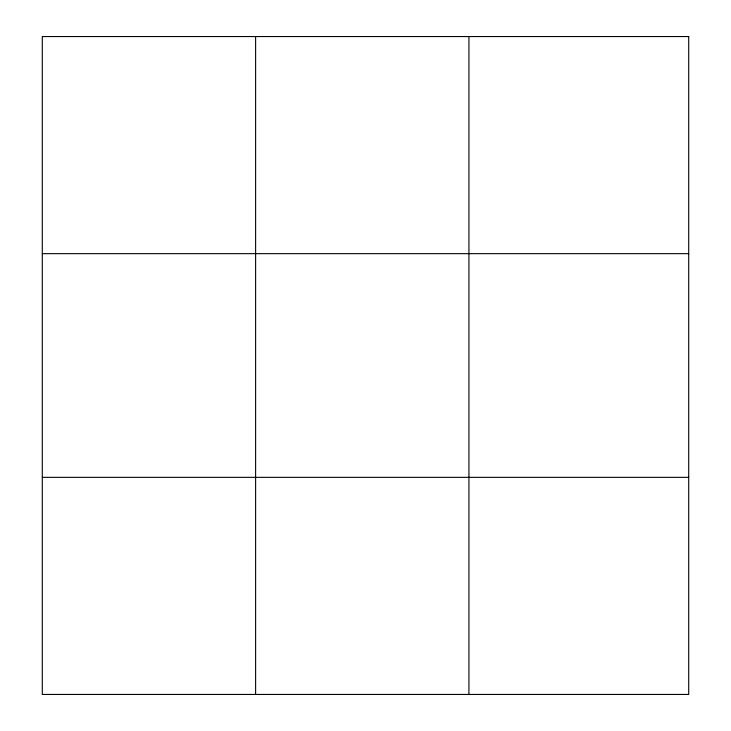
<?xml version="1.0" encoding="UTF-8"?>
<svg xmlns="http://www.w3.org/2000/svg" width="731" height="731" viewBox="0 0 731 731"><rect width="100%" height="100%" fill="white"/><g stroke="black" fill="none" stroke-linecap="round" stroke-linejoin="round"><path stroke-width="1.1" d="M255.612 36.55L255.612 694.45M468.927 36.55L468.927 694.45M42.297 253.657L688.703 253.657M42.297 477.343L688.703 477.343M688.703 36.55L42.297 36.55L42.297 694.45L688.703 694.45L688.703 36.55"/></g></svg>
